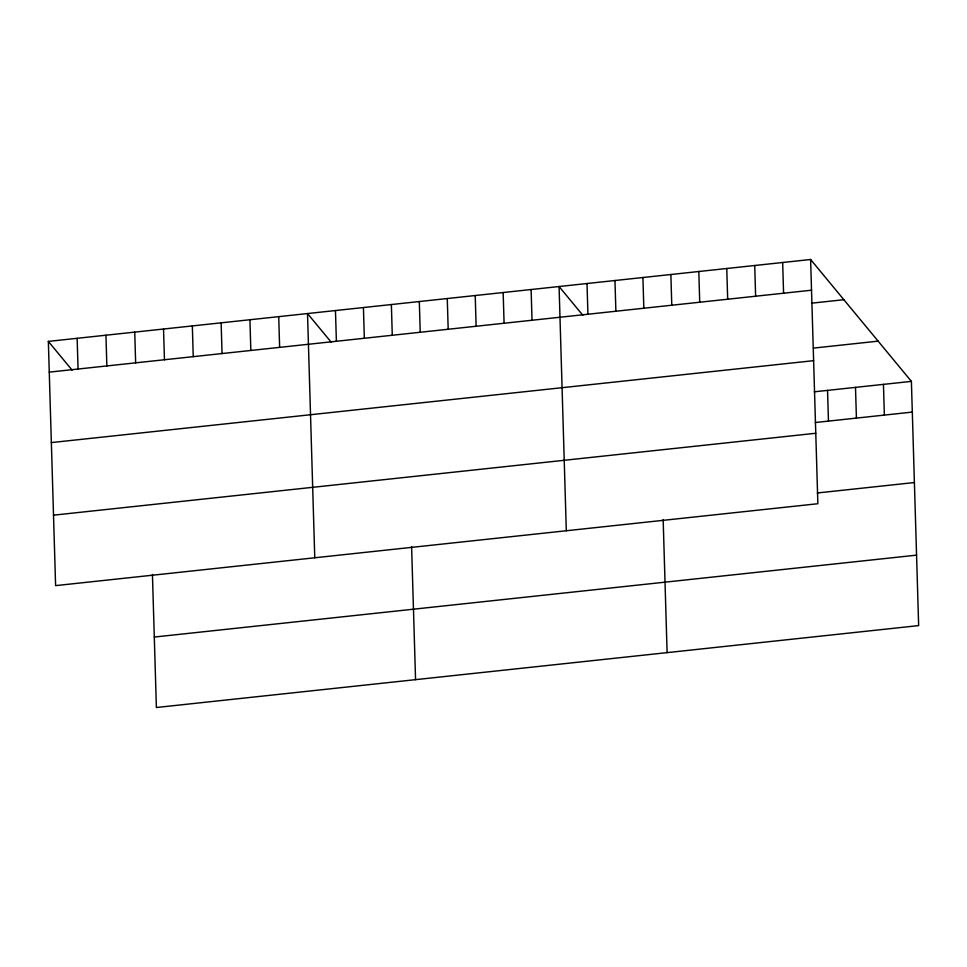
<?xml version="1.0" encoding="UTF-8"?>
<svg xmlns="http://www.w3.org/2000/svg" width="967" height="967" viewBox="0 0 967 967"><rect width="100%" height="100%" fill="white"/><g stroke="black" fill="none" stroke-linecap="round" stroke-linejoin="round"><path stroke-width="1.45" d="M810.612 259.494L817.864 503.722L55.602 585.627L48.35 341.399L810.612 259.494L911.398 381.373L918.65 625.601L156.388 707.506L152.435 574.422M49.257 372.126L811.531 290.209M811.506 303.191L843.877 299.71M813.416 348.108L878.145 341.146M51.348 442.584L813.622 360.667M814.311 391.804L911.398 381.373M815.229 422.531L912.316 412.087M53.511 515.169L815.773 433.264M817.32 492.977L914.407 482.545M154.297 637.048L916.559 555.143M582.823 315.254L559.071 286.522L566.311 530.75M331.282 342.282L307.518 313.55L314.771 557.778M48.35 341.399L72.102 370.131M883.451 384.37L884.358 415.097M855.505 387.38L856.411 418.095M827.547 390.378L828.465 421.104M782.666 262.492L783.572 293.219M754.719 265.502L755.626 296.216M726.761 268.5L727.68 299.214M698.815 271.497L699.721 302.224M670.868 274.507L671.775 305.221M663.157 519.545L667.109 652.628M642.91 277.505L643.829 308.231M614.964 280.515L615.882 311.229M587.017 283.512L587.924 314.239M531.113 289.52L532.031 320.246M503.166 292.53L504.073 323.244M475.22 295.527L476.127 326.254M447.274 298.537L448.18 329.251M419.315 301.535L420.234 332.261M411.604 546.573L415.556 679.656M391.369 304.545L392.276 335.259M363.423 307.542L364.329 338.269M335.464 310.552L336.383 341.266M278.726 316.644L279.632 347.371M249.921 319.739L250.84 350.465M221.129 322.833L222.047 353.559M192.336 325.927L193.243 356.654M163.532 329.022L164.45 359.748M134.739 332.116L135.646 362.843M105.947 335.211L106.854 365.937M77.142 338.305L78.061 369.031"/></g></svg>
